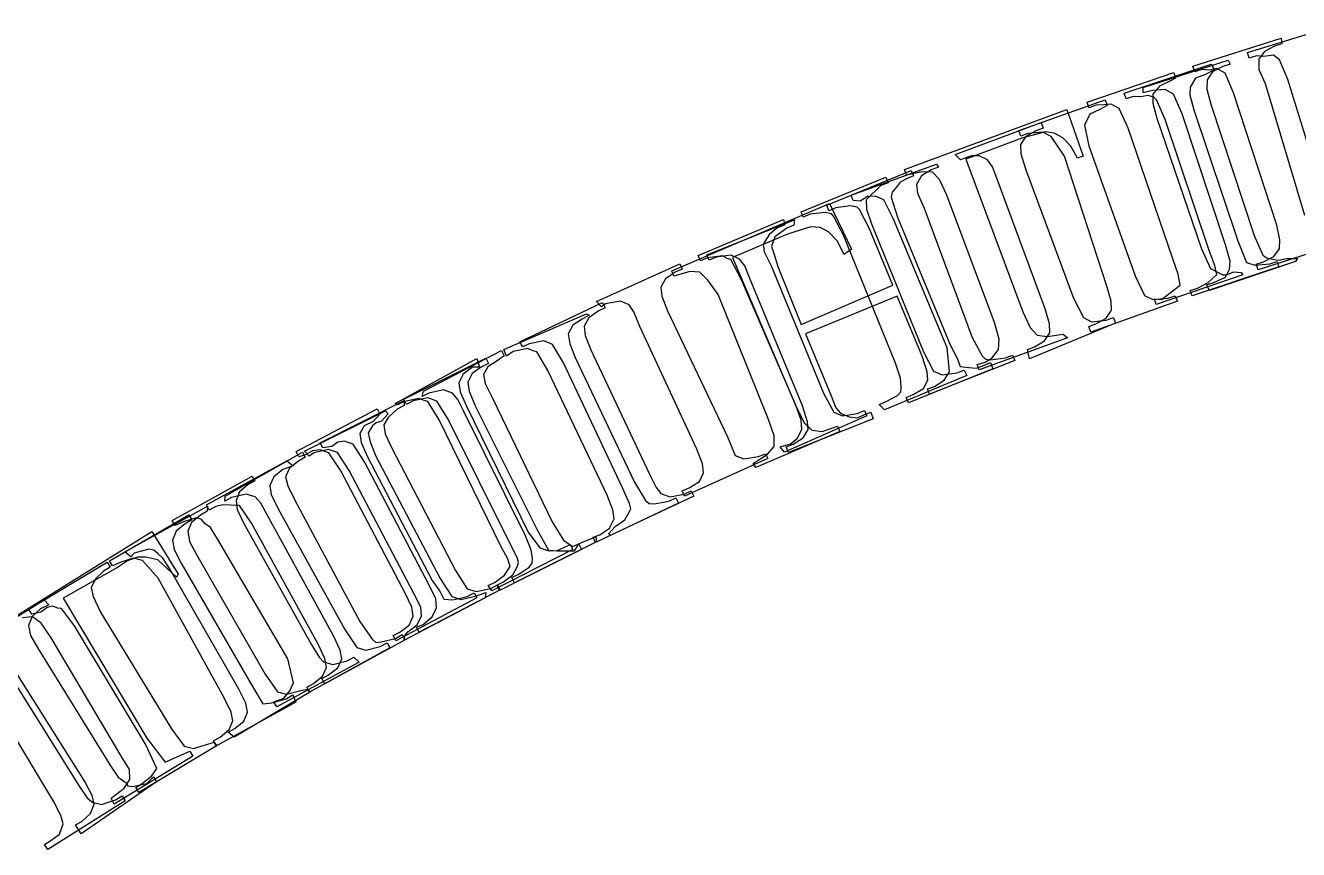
# Model space of a CAD drawing. Header units: millimetres. Extents: x -330 to 330, y -330 to 331.
# Drawn here: x -172 to -96.9, y 267.9 to 316.5 of the extents above; entities that cross this region are included whole.
import ezdxf

# ---------------------------------------------------------------- set-up
doc = ezdxf.new("R2010")
doc.units = ezdxf.units.MM
for name, color, linetype in [('Layer 1', 7, 'Continuous'), ('Layer 1 (2)', 7, 'Continuous'), ('Layer 1 (3)', 7, 'Continuous')]:
    doc.layers.add(name, color=color, linetype=linetype)

msp = doc.modelspace()

# ---------------------------------------------------------------- linework, layer by layer
at = {"layer": 'Layer 1'}
for p, q in [((-107.153, 312.474, -90), (-102.028, 314.188, -90)), ((-102.028, 314.188, -90), (-101.826, 313.862, -90)), ((-102.94825, 313.36975, -90), (-103.274, 312.837, -90)), ((-102.351, 313.586, -90), (-102.94825, 313.36975, -90)), ((-101.826, 313.862, -90), (-102.351, 313.586, -90)), ((-103.274, 312.837, -90), (-103.2785, 312.38025, -90)), ((-113.373, 310.266, -90), (-108.283, 312.083, -90)), ((-108.168, 311.759, -90), (-108.597, 311.52, -90)), ((-108.283, 312.083, -90), (-108.168, 311.759, -90)), ((-107.044, 312.147, -90), (-107.153, 312.474, -90)), ((-106.621, 312.289, -90), (-107.044, 312.147, -90)), ((-106.1885, 312.27025, -90), (-106.621, 312.289, -90)), ((-105.738, 312.349, -90), (-106.1885, 312.27025, -90)), ((-105.415625, 312.25025, -90), (-105.738, 312.349, -90)), ((-105.25, 312.09, -90), (-105.415625, 312.25025, -90)), ((-104.734, 310.929, -90), (-105.25, 312.09, -90)), ((-103.2785, 312.38025, -90), (-103.04, 311.496, -90)), ((-109.187375, 311.236375, -90), (-109.504, 310.586, -90)), ((-108.597, 311.52, -90), (-109.187375, 311.236375, -90)), ((-103.04, 311.496, -90), (-100.455, 303.768, -90)), ((-113.257, 309.942, -90), (-113.373, 310.266, -90)), ((-109.504, 310.586, -90), (-109.241, 309.371, -90)), ((-102.149, 303.202, -90), (-104.734, 310.929, -90)), ((-112.837, 310.092, -90), (-113.257, 309.942, -90)), ((-111.956, 310.169, -90), (-112.837, 310.092, -90)), ((-111.462, 309.921, -90), (-111.956, 310.169, -90)), ((-110.687, 308.77, -90), (-111.462, 309.921, -90)), ((-108.183, 301.096, -90), (-110.687, 308.77, -90)), ((-109.241, 309.371, -90), (-106.501, 301.697, -90)), ((-124.708, 305.862, -90), (-119.722, 307.921, -90)), ((-120.003, 307.433, -90), (-120.372375, 307.217875, -90)), ((-119.59, 307.603, -90), (-120.003, 307.433, -90)), ((-119.722, 307.921, -90), (-119.59, 307.603, -90)), ((-120.851625, 306.64375, -90), (-120.906, 306.341, -90)), ((-120.606, 306.912, -90), (-120.851625, 306.64375, -90)), ((-120.372375, 307.217875, -90), (-120.606, 306.912, -90)), ((-124.577, 305.544, -90), (-124.708, 305.862, -90)), ((-123.297, 305.832, -90), (-124.164, 305.715, -90)), ((-122.91325, 305.755625, -90), (-123.297, 305.832, -90)), ((-122.783, 305.611, -90), (-122.91325, 305.755625, -90)), ((-120.906, 306.341, -90), (-120.534, 305.161, -90)), ((-131.775, 302.944, -90), (-126.602, 305.007, -90)), ((-126.602, 305.007, -90), (-126.649, 304.689, -90)), ((-124.164, 305.715, -90), (-124.577, 305.544, -90)), ((-122.185, 304.479, -90), (-122.783, 305.611, -90)), ((-120.534, 305.161, -90), (-117.428, 297.638, -90)), ((-127.07, 304.515, -90), (-127.771, 303.994, -90)), ((-126.649, 304.689, -90), (-127.07, 304.515, -90)), ((-120.807, 301.143, -90), (-122.185, 304.479, -90)), ((-127.771, 303.994, -90), (-127.969, 303.424, -90)), ((-100.455, 303.768, -90), (-99.939, 302.495, -90)), ((-131.644, 302.626, -90), (-131.775, 302.944, -90)), ((-131.231, 302.796, -90), (-131.644, 302.626, -90)), ((-130.355, 302.917, -90), (-131.231, 302.796, -90)), ((-129.85, 302.692, -90), (-130.355, 302.917, -90)), ((-127.969, 303.424, -90), (-127.80075, 302.967625, -90)), ((-127.80075, 302.967625, -90), (-127.601, 302.242, -90)), ((-101.812, 302.30625, -90), (-102.149, 303.202, -90)), ((-129.542375, 302.287375, -90), (-129.85, 302.692, -90)), ((-129.252, 301.534, -90), (-129.542375, 302.287375, -90)), ((-127.601, 302.242, -90), (-126.224, 298.83, -90)), ((-98.027, 302.227, -90), (-103.152, 300.512, -90)), ((-101.694, 301.772, -90), (-101.812, 302.30625, -90)), ((-99.939, 302.495, -90), (-99.442, 302.323, -90)), ((-99.442, 302.323, -90), (-98.568, 302.408, -90)), ((-98.568, 302.408, -90), (-98.136, 302.553, -90)), ((-98.136, 302.553, -90), (-98.027, 302.227, -90)), ((-126.145, 294.038, -90), (-129.252, 301.534, -90)), ((-106.501, 301.697, -90), (-105.961, 300.546, -90)), ((-102.838, 300.98, -90), (-102.207875, 301.30175, -90)), ((-102.207875, 301.30175, -90), (-101.694, 301.772, -90)), ((-126.224, 298.83, -90), (-120.807, 301.143, -90)), ((-120.545, 300.507, -90), (-125.961, 298.271, -90)), ((-119.078, 296.956, -90), (-120.545, 300.507, -90)), ((-107.924, 300.205875, -90), (-108.183, 301.096, -90)), ((-105.961, 300.546, -90), (-105.459, 300.301, -90)), ((-104.587, 300.375, -90), (-104.158, 300.528, -90)), ((-104.158, 300.528, -90), (-104.004, 300.204, -90)), ((-103.261, 300.839, -90), (-102.838, 300.98, -90)), ((-103.152, 300.512, -90), (-103.261, 300.839, -90)), ((-104.004, 300.204, -90), (-109.131, 298.387, -90)), ((-107.911, 299.672, -90), (-107.924, 300.205875, -90)), ((-105.459, 300.301, -90), (-104.587, 300.375, -90)), ((-143.759, 297.364, -90), (-138.878, 299.452, -90)), ((-139.142, 299.148, -90), (-139.69575, 298.783625, -90)), ((-138.73, 299.372, -90), (-139.142, 299.148, -90)), ((-138.878, 299.452, -90), (-138.73, 299.372, -90)), ((-108.827, 298.861, -90), (-108.229875, 299.19525, -90)), ((-108.229875, 299.19525, -90), (-107.911, 299.672, -90)), ((-139.69575, 298.783625, -90), (-139.963, 298.282, -90)), ((-139.963, 298.282, -90), (-139.8625, 297.6795, -90)), ((-125.961, 298.271, -90), (-124.495, 294.72, -90)), ((-109.247, 298.711, -90), (-108.827, 298.861, -90)), ((-109.131, 298.387, -90), (-109.247, 298.711, -90)), ((-139.8625, 297.6795, -90), (-139.558, 296.888, -90)), ((-117.428, 297.638, -90), (-117.01125, 296.84125, -90)), ((-149.661, 294.426, -90), (-144.828, 296.843, -90)), ((-144.828, 296.843, -90), (-144.674, 296.535, -90)), ((-143.611, 296.96, -90), (-143.759, 297.364, -90)), ((-143.208, 297.244, -90), (-143.611, 296.96, -90)), ((-142.339, 297.41, -90), (-143.208, 297.244, -90)), ((-142.04425, 297.278, -90), (-142.339, 297.41, -90)), ((-141.823, 297.212, -90), (-142.04425, 297.278, -90)), ((-141.171, 296.122, -90), (-141.823, 297.212, -90)), ((-139.558, 296.888, -90), (-136.061, 289.529, -90)), ((-118.7785, 296.037625, -90), (-119.078, 296.956, -90)), ((-117.01125, 296.84125, -90), (-116.833, 296.343, -90)), ((-145.081, 296.331, -90), (-145.62725, 295.930625, -90)), ((-144.674, 296.535, -90), (-145.081, 296.331, -90)), ((-137.674, 288.762, -90), (-141.171, 296.122, -90)), ((-114.908, 296.211, -90), (-119.894, 294.204, -90)), ((-118.746, 295.543, -90), (-118.7785, 296.037625, -90)), ((-116.833, 296.343, -90), (-116.328, 296.291, -90)), ((-116.328, 296.291, -90), (-115.877125, 296.25575, -90)), ((-115.877125, 296.25575, -90), (-115.451, 296.411, -90)), ((-115.451, 296.411, -90), (-115.039, 296.581, -90)), ((-115.039, 296.581, -90), (-114.908, 296.211, -90)), ((-145.62725, 295.930625, -90), (-145.884, 295.42, -90)), ((-145.884, 295.42, -90), (-145.8135, 294.888375, -90)), ((-118.990125, 295.05275, -90), (-118.746, 295.543, -90)), ((-148.243, 294.5, -90), (-149.108, 294.317, -90)), ((-147.723, 294.313, -90), (-148.243, 294.5, -90)), ((-145.8135, 294.888375, -90), (-145.452, 294.035, -90)), ((-124.495, 294.72, -90), (-124.163375, 293.917625, -90)), ((-120.025, 294.522, -90), (-119.613, 294.693, -90)), ((-119.894, 294.204, -90), (-120.025, 294.522, -90)), ((-119.613, 294.693, -90), (-118.990125, 295.05275, -90)), ((-155.523, 291.36, -90), (-150.739, 293.74, -90)), ((-150.739, 293.74, -90), (-150.579, 293.569, -90)), ((-149.508, 294.118, -90), (-149.661, 294.426, -90)), ((-149.108, 294.317, -90), (-149.508, 294.118, -90)), ((-147.049, 293.236, -90), (-147.723, 294.313, -90)), ((-145.452, 294.035, -90), (-141.807, 286.747, -90)), ((-125.84375, 293.0935, -90), (-126.145, 294.038, -90)), ((-124.163375, 293.917625, -90), (-123.9, 293.596, -90)), ((-151.287609, 293.037078, -90), (-151.520375, 292.842625, -90)), ((-150.982, 293.121, -90), (-151.287609, 293.037078, -90)), ((-150.579, 293.569, -90), (-150.982, 293.121, -90)), ((-143.405, 285.924, -90), (-147.049, 293.236, -90)), ((-121.966, 293.256, -90), (-126.961, 291.286, -90)), ((-125.805, 292.629, -90), (-125.84375, 293.0935, -90)), ((-123.9, 293.596, -90), (-123.386, 293.376, -90)), ((-123.386, 293.376, -90), (-122.898125, 293.314875, -90)), ((-122.898125, 293.314875, -90), (-122.519, 293.493, -90)), ((-122.519, 293.493, -90), (-122.098, 293.667, -90)), ((-122.098, 293.667, -90), (-121.966, 293.256, -90)), ((-151.520375, 292.842625, -90), (-151.767, 292.43, -90)), ((-151.767, 292.43, -90), (-151.642625, 291.89975, -90)), ((-126.100375, 292.137, -90), (-125.805, 292.629, -90)), ((-154.107, 291.463, -90), (-154.968, 291.263, -90)), ((-153.583, 291.286, -90), (-154.107, 291.463, -90)), ((-151.642625, 291.89975, -90), (-151.306, 291.053, -90)), ((-127.093, 291.604, -90), (-126.68, 291.774, -90)), ((-126.961, 291.286, -90), (-127.093, 291.604, -90)), ((-126.68, 291.774, -90), (-126.100375, 292.137, -90)), ((-161.308, 288.184, -90), (-156.575, 290.793, -90)), ((-156.575, 290.793, -90), (-156.187, 290.492, -90)), ((-155.254, 291.055, -90), (-155.523, 291.36, -90)), ((-154.968, 291.263, -90), (-155.254, 291.055, -90)), ((-152.887, 290.223, -90), (-153.583, 291.286, -90)), ((-151.306, 291.053, -90), (-147.516, 283.84, -90)), ((-156.808, 290.272, -90), (-157.337625, 289.849625, -90)), ((-156.187, 290.492, -90), (-156.808, 290.272, -90)), ((-149.097, 283.009, -90), (-152.887, 290.223, -90)), ((-157.337625, 289.849625, -90), (-157.574, 289.329, -90)), ((-157.574, 289.329, -90), (-157.481875, 288.80125, -90)), ((-136.061, 289.529, -90), (-135.408, 288.438, -90)), ((-157.481875, 288.80125, -90), (-157.086, 287.963, -90)), ((-137.326875, 287.902, -90), (-137.674, 288.762, -90)), ((-134.024, 288.406, -90), (-133.612, 288.602, -90)), ((-133.612, 288.602, -90), (-133.464, 288.291, -90)), ((-161.142, 287.883, -90), (-161.308, 288.184, -90)), ((-160.751, 288.098, -90), (-161.142, 287.883, -90)), ((-160.34125, 288.185, -90), (-160.751, 288.098, -90)), ((-159.894, 288.176, -90), (-160.34125, 288.185, -90)), ((-159.367, 288.15, -90), (-159.894, 288.176, -90)), ((-158.65, 287.1, -90), (-159.367, 288.15, -90)), ((-157.086, 287.963, -90), (-153.152, 280.827, -90)), ((-133.464, 288.291, -90), (-138.345, 285.971, -90)), ((-137.261, 287.372, -90), (-137.326875, 287.902, -90)), ((-135.408, 288.438, -90), (-135.185375, 288.2795, -90)), ((-135.185375, 288.2795, -90), (-134.884, 288.244, -90)), ((-134.884, 288.244, -90), (-134.024, 288.406, -90)), ((-167.028, 284.894, -90), (-162.349, 287.597, -90)), ((-162.571, 287.071, -90), (-163.092125, 286.6385, -90)), ((-162.176, 287.299, -90), (-162.571, 287.071, -90)), ((-162.349, 287.597, -90), (-162.176, 287.299, -90)), ((-154.716, 279.965, -90), (-158.65, 287.1, -90)), ((-137.529625, 286.817875, -90), (-137.261, 287.372, -90)), ((-163.092125, 286.6385, -90), (-163.317, 286.113, -90)), ((-141.807, 286.747, -90), (-141.134, 285.519, -90)), ((-138.493, 286.282, -90), (-138.09, 286.419, -90)), ((-138.345, 285.971, -90), (-138.493, 286.282, -90)), ((-138.09, 286.419, -90), (-137.529625, 286.817875, -90)), ((-163.317, 286.113, -90), (-163.215125, 285.556125, -90)), ((-163.215125, 285.556125, -90), (-162.802, 284.757, -90)), ((-139.187, 285.561, -90), (-144.02, 283.144, -90)), ((-142.971875, 285.092125, -90), (-143.405, 285.924, -90)), ((-141.134, 285.519, -90), (-140.605, 285.486, -90)), ((-140.605, 285.486, -90), (-139.598, 285.477, -90)), ((-139.598, 285.477, -90), (-139.341, 285.869, -90)), ((-139.341, 285.869, -90), (-139.187, 285.561, -90)), ((-166.856, 284.596, -90), (-167.028, 284.894, -90)), ((-166.305, 284.819, -90), (-166.856, 284.596, -90)), ((-165.617, 285.054, -90), (-166.305, 284.819, -90)), ((-165.086, 284.898, -90), (-165.617, 285.054, -90)), ((-164.149, 283.863, -90), (-165.086, 284.898, -90)), ((-162.802, 284.757, -90), (-158.727, 277.701, -90)), ((-142.889047, 284.790141, -90), (-142.971875, 285.092125, -90)), ((-142.964, 284.567, -90), (-142.889047, 284.790141, -90)), ((-143.775, 283.652, -90), (-143.222875, 284.055125, -90)), ((-143.222875, 284.055125, -90), (-142.964, 284.567, -90)), ((-160.273, 276.808, -90), (-164.149, 283.863, -90)), ((-147.516, 283.84, -90), (-146.821, 282.776, -90)), ((-144.174, 283.452, -90), (-143.775, 283.652, -90)), ((-144.02, 283.144, -90), (-144.174, 283.452, -90)), ((-175.487, 279.742, -90), (-170.891, 282.585, -90)), ((-170.891, 282.585, -90), (-170.607, 282.292, -90)), ((-144.872, 282.707, -90), (-149.657, 280.194, -90)), ((-148.665375, 282.16375, -90), (-149.097, 283.009, -90)), ((-146.821, 282.776, -90), (-146.289, 282.604, -90)), ((-146.289, 282.604, -90), (-145.436, 282.8, -90)), ((-145.436, 282.8, -90), (-144.816, 283.012, -90)), ((-144.816, 283.012, -90), (-144.872, 282.707, -90)), ((-171.097, 282.052, -90), (-171.588, 281.6045, -90)), ((-170.607, 282.292, -90), (-171.097, 282.052, -90)), ((-148.629, 281.638, -90), (-148.665375, 282.16375, -90)), ((-171.588, 281.6045, -90), (-171.815, 281.073, -90)), ((-171.815, 281.073, -90), (-171.696375, 280.486125, -90)), ((-149.421, 280.706, -90), (-148.87725, 281.120625, -90)), ((-148.87725, 281.120625, -90), (-148.629, 281.638, -90)), ((-171.696375, 280.486125, -90), (-171.259, 279.732, -90)), ((-153.152, 280.827, -90), (-152.436, 279.777, -90)), ((-149.657, 280.194, -90), (-149.581, 280.498, -90)), ((-149.581, 280.498, -90), (-149.421, 280.706, -90)), ((-171.259, 279.732, -90), (-166.973, 272.802, -90)), ((-150.486, 279.747, -90), (-155.219, 277.138, -90)), ((-154.318375, 279.127125, -90), (-154.716, 279.965, -90)), ((-152.436, 279.777, -90), (-151.9, 279.616, -90)), ((-151.9, 279.616, -90), (-151.051, 279.829, -90)), ((-151.051, 279.829, -90), (-150.652, 280.049, -90)), ((-150.652, 280.049, -90), (-150.486, 279.747, -90)), ((-154.22, 278.602, -90), (-154.318375, 279.127125, -90)), ((-168.492, 271.862, -90), (-172.778, 278.667, -90)), ((-154.994, 277.655, -90), (-154.4585, 278.0805, -90)), ((-154.4585, 278.0805, -90), (-154.22, 278.602, -90)), ((-158.727, 277.701, -90), (-157.989, 276.452, -90)), ((-155.385, 277.44, -90), (-154.994, 277.655, -90)), ((-155.219, 277.138, -90), (-155.385, 277.44, -90)), ((-156.039, 276.542, -90), (-160.719, 273.972, -90)), ((-159.8585, 275.950875, -90), (-160.273, 276.808, -90)), ((-157.989, 276.452, -90), (-157.451, 276.515, -90)), ((-157.451, 276.515, -90), (-156.606, 276.745, -90)), ((-156.606, 276.745, -90), (-156.212, 276.973, -90)), ((-156.212, 276.973, -90), (-156.039, 276.542, -90)), ((-159.75, 275.456, -90), (-159.8585, 275.950875, -90)), ((-159.97775, 274.9295, -90), (-159.75, 275.456, -90)), ((-160.891, 274.27, -90), (-160.504, 274.493, -90)), ((-160.719, 273.972, -90), (-160.891, 274.27, -90)), ((-160.504, 274.493, -90), (-159.97775, 274.9295, -90)), ((-166.973, 272.802, -90), (-166.5095, 272.12, -90)), ((-166.5095, 272.12, -90), (-166.046, 271.789, -90)), ((-164.825, 271.753, -90), (-164.438, 272.15, -90)), ((-164.438, 272.15, -90), (-164.257, 271.857, -90)), ((-164.257, 271.857, -90), (-168.71, 268.779, -90)), ((-168.053375, 271.046, -90), (-168.492, 271.862, -90)), ((-166.046, 271.789, -90), (-165.949, 271.61225, -90)), ((-165.949, 271.61225, -90), (-165.663, 271.581, -90)), ((-165.663, 271.581, -90), (-164.825, 271.753, -90)), ((-168.14075, 269.98925, -90), (-167.929, 270.527, -90)), ((-167.929, 270.527, -90), (-168.053375, 271.046, -90)), ((-168.654, 269.507, -90), (-168.14075, 269.98925, -90)), ((-169.034, 269.307, -90), (-168.654, 269.507, -90)), ((-168.71, 268.779, -90), (-169.034, 269.307, -90))]:
    msp.add_line(p, q, dxfattribs=at)
at = {"layer": 'Layer 1 (2)'}
for p, q in [((-103.101, 314.072), (-97.892, 315.719)), ((-97.892, 315.719), (-97.849, 315.392)), ((-98.88375, 314.940875), (-99.216, 314.475)), ((-98.283, 315.253), (-98.88375, 314.940875)), ((-97.849, 315.392), (-98.283, 315.253)), ((-102.996, 313.744), (-103.101, 314.072)), ((-99.216, 314.475), (-99.20675, 313.86625)), ((-109.35, 311.945), (-104.237, 313.696)), ((-104.125, 313.37), (-104.39, 313.222)), ((-104.237, 313.696), (-104.125, 313.37)), ((-102.571, 313.88), (-102.996, 313.744)), ((-102.137375, 313.843375), (-102.571, 313.88)), ((-101.688, 313.929), (-102.137375, 313.843375)), ((-101.202, 313.664), (-101.688, 313.929)), ((-100.702, 312.496), (-101.202, 313.664)), ((-99.20675, 313.86625), (-98.836, 313.04)), ((-105.064375, 312.898), (-105.474, 312.427)), ((-104.39, 313.222), (-105.064375, 312.898)), ((-98.149, 304.683), (-100.702, 312.496)), ((-98.836, 313.04), (-96.517, 305.28)), ((-109.238, 311.619), (-109.35, 311.945)), ((-108.816, 311.764), (-109.238, 311.619)), ((-108.3525, 311.78725), (-108.816, 311.764)), ((-107.934, 311.83), (-108.3525, 311.78725)), ((-107.444, 311.575), (-107.934, 311.83)), ((-105.474, 312.427), (-105.474625, 311.890375)), ((-105.474625, 311.890375), (-105.23, 310.996)), ((-120.13, 307.971), (-110.55, 311.513)), ((-110.55, 311.513), (-109.574, 308.767)), ((-106.919, 310.417), (-107.444, 311.575)), ((-105.23, 310.996), (-102.59, 303.287)), ((-104.279, 302.708), (-106.919, 310.417)), ((-113.197, 309.826), (-116.509, 308.59)), ((-111.801, 310.194), (-113.197, 309.826)), ((-111.2855, 310.127125), (-111.801, 310.194)), ((-110.773, 309.848), (-111.2855, 310.127125)), ((-110.302625, 309.3535), (-110.773, 309.848)), ((-109.914, 308.64), (-110.302625, 309.3535)), ((-109.574, 308.767), (-109.914, 308.64)), ((-116.509, 308.59), (-113.14, 299.571)), ((-126.225, 305.483), (-121.216, 307.512)), ((-121.216, 307.512), (-121.087, 307.193)), ((-120.01, 307.649), (-120.13, 307.971)), ((-119.071, 307.84125), (-120.01, 307.649)), ((-118.477, 307.825), (-119.071, 307.84125)), ((-118.050875, 307.38325), (-118.477, 307.825)), ((-117.618, 306.457), (-118.050875, 307.38325)), ((-121.509, 307.022), (-122.381, 306.177)), ((-121.087, 307.193), (-121.509, 307.022)), ((-122.381, 306.177), (-122.35275, 305.641625)), ((-114.813, 298.946), (-117.618, 306.457)), ((-132.288, 302.895), (-127.25, 305.025)), ((-127.25, 305.025), (-127.186, 304.709)), ((-126.096, 305.163), (-126.225, 305.483)), ((-125.682, 305.331), (-126.096, 305.163)), ((-124.805, 305.446), (-125.682, 305.331)), ((-124.43525, 305.36575), (-124.805, 305.446)), ((-124.301, 305.218), (-124.43525, 305.36575)), ((-123.714, 304.091), (-124.301, 305.218)), ((-122.35275, 305.641625), (-122.059, 304.762)), ((-127.605, 304.529), (-128.08825, 304.149875)), ((-127.186, 304.709), (-127.605, 304.529)), ((-122.059, 304.762), (-118.998, 297.21)), ((-97.98, 303.83025), (-98.149, 304.683)), ((-128.08825, 304.149875), (-128.459, 303.572)), ((-128.459, 303.572), (-128.403375, 303.12025)), ((-120.653, 296.54), (-123.714, 304.091)), ((-94.109, 303.707), (-99.256, 302.059)), ((-97.994, 303.303), (-97.98, 303.83025)), ((-132.153, 302.579), (-132.288, 302.895)), ((-131.742, 302.755), (-132.153, 302.579)), ((-130.868, 302.887), (-131.742, 302.755)), ((-130.575375, 302.733125), (-130.868, 302.887)), ((-130.36, 302.67), (-130.575375, 302.733125)), ((-128.403375, 303.12025), (-127.975, 302.259)), ((-102.59, 303.287), (-102.066, 302.129)), ((-98.935, 302.523), (-98.328, 302.83725)), ((-98.328, 302.83725), (-97.994, 303.303)), ((-138.302, 300.185), (-133.379, 302.414)), ((-133.238, 302.101), (-133.653, 301.913)), ((-133.379, 302.414), (-133.238, 302.101)), ((-129.75, 301.5), (-130.36, 302.67)), ((-127.975, 302.259), (-124.897, 294.77)), ((-103.9715, 301.797625), (-104.279, 302.708)), ((-102.066, 302.129), (-101.567, 301.878)), ((-99.361, 302.387), (-98.935, 302.523)), ((-99.256, 302.059), (-99.361, 302.387)), ((-134.214, 301.533375), (-134.49, 301.033)), ((-133.653, 301.913), (-134.214, 301.533375)), ((-126.538, 294.066), (-129.75, 301.5)), ((-100.151, 301.763), (-105.264, 300.012)), ((-103.853, 301.143), (-103.9715, 301.797625)), ((-101.567, 301.878), (-101.343125, 301.751438)), ((-101.343125, 301.751438), (-101.123, 301.764)), ((-101.123, 301.764), (-100.694, 301.941)), ((-100.694, 301.941), (-100.262, 301.905)), ((-100.262, 301.905), (-100.151, 301.763)), ((-134.49, 301.033), (-134.439625, 300.499375)), ((-134.439625, 300.499375), (-134.111, 299.632)), ((-104.953, 300.299), (-103.853, 301.143)), ((-138.008, 299.871), (-138.302, 300.185)), ((-137.754, 300.055), (-138.008, 299.871)), ((-136.882, 300.205), (-137.754, 300.055)), ((-136.37, 299.998), (-136.882, 300.205)), ((-136.093375, 299.585375), (-136.37, 299.998)), ((-105.264, 300.012), (-105.375, 300.337)), ((-105.375, 300.337), (-104.953, 300.299)), ((-135.738, 298.719), (-136.093375, 299.585375)), ((-134.111, 299.632), (-130.573, 292.21)), ((-113.14, 299.571), (-112.7085, 298.644625)), ((-132.376, 291.473), (-135.738, 298.719)), ((-114.532625, 297.96325), (-114.813, 298.946)), ((-112.7085, 298.644625), (-112.286, 298.202)), ((-111.697, 298.128625), (-110.766, 298.251)), ((-110.766, 298.251), (-110.51, 298.05)), ((-110.51, 298.05), (-115.717, 296.156)), ((-114.565, 297.351), (-114.532625, 297.96325)), ((-112.286, 298.202), (-111.697, 298.128625)), ((-150.183, 294.179), (-145.354, 296.819)), ((-145.354, 296.819), (-145.199, 296.312)), ((-118.998, 297.21), (-118.411, 296.083)), ((-115.351234, 296.608922), (-114.976875, 296.838375)), ((-114.976875, 296.838375), (-114.565, 297.351)), ((-145.607, 296.307), (-146.15225, 295.905625)), ((-145.199, 296.312), (-145.607, 296.307)), ((-120.357375, 295.66075), (-120.653, 296.54)), ((-118.411, 296.083), (-117.899, 295.86)), ((-117.899, 295.86), (-117.03, 295.97)), ((-117.03, 295.97), (-116.608, 296.142)), ((-116.608, 296.142), (-116.452, 295.823)), ((-115.838, 296.478), (-115.351234, 296.608922)), ((-115.717, 296.156), (-115.838, 296.478)), ((-146.15225, 295.905625), (-146.408, 295.394)), ((-146.408, 295.394), (-146.336, 294.862875)), ((-116.452, 295.823), (-121.294, 293.793)), ((-120.322, 295.128), (-120.357375, 295.66075)), ((-148.765, 294.471), (-149.63, 294.286)), ((-148.4685, 294.340125), (-148.765, 294.471)), ((-146.336, 294.862875), (-145.973, 294.01)), ((-124.897, 294.77), (-124.287, 293.655)), ((-121.203, 294.28), (-120.540125, 294.638375)), ((-120.540125, 294.638375), (-120.345328, 294.866828)), ((-120.345328, 294.866828), (-120.322, 295.128)), ((-156.018, 291.328), (-151.238, 293.85)), ((-151.238, 293.85), (-151.078, 293.546)), ((-150.029, 294.086), (-150.183, 294.179)), ((-149.63, 294.286), (-150.029, 294.086)), ((-148.244, 294.285), (-148.4685, 294.340125)), ((-147.569, 293.209), (-148.244, 294.285)), ((-145.973, 294.01), (-142.316, 286.588)), ((-126.224625, 293.19375), (-126.538, 294.066)), ((-122.905, 293.57), (-122.485, 293.75)), ((-122.485, 293.75), (-122.35, 293.433)), ((-121.617, 294.112), (-121.203, 294.28)), ((-121.294, 293.793), (-121.617, 294.112)), ((-151.481, 293.102), (-152.007125, 292.843125)), ((-151.078, 293.546), (-151.481, 293.102)), ((-143.912, 285.715), (-147.569, 293.209)), ((-122.35, 293.433), (-127.202, 291.303)), ((-126.179, 292.662), (-126.224625, 293.19375)), ((-124.287, 293.655), (-123.77, 293.441)), ((-123.77, 293.441), (-122.905, 293.57)), ((-152.007125, 292.843125), (-152.264, 292.405)), ((-152.264, 292.405), (-152.181375, 291.87525)), ((-130.573, 292.21), (-130.117, 291.107)), ((-126.441625, 292.128375), (-126.179, 292.662)), ((-152.181375, 291.87525), (-151.801, 291.029)), ((-132.045125, 290.606875), (-132.376, 291.473)), ((-127.452, 291.619), (-126.837, 291.795)), ((-127.202, 291.303), (-127.452, 291.619)), ((-126.837, 291.795), (-126.441625, 292.128375)), ((-155.858, 291.024), (-156.018, 291.328)), ((-155.463, 291.144), (-155.858, 291.024)), ((-155.050125, 291.375625), (-155.463, 291.144)), ((-154.602, 291.434), (-155.050125, 291.375625)), ((-154.078, 291.259), (-154.602, 291.434)), ((-153.381, 290.196), (-154.078, 291.259)), ((-151.801, 291.029), (-147.999, 283.723)), ((-128.176, 290.924), (-133.099, 288.695)), ((-130.117, 291.107), (-129.596, 290.904)), ((-129.596, 290.904), (-128.733, 291.05)), ((-128.733, 291.05), (-128.318, 291.2)), ((-128.318, 291.2), (-128.176, 290.924)), ((-149.578, 282.989), (-153.381, 290.196)), ((-132.21975, 289.574875), (-131.988, 290.076)), ((-131.988, 290.076), (-132.045125, 290.606875)), ((-163.329, 287.274), (-158.615, 289.89)), ((-158.844, 289.393), (-159.363875, 288.96775)), ((-158.446, 289.616), (-158.844, 289.393)), ((-158.615, 289.89), (-158.446, 289.616)), ((-132.834, 289.193), (-132.21975, 289.574875)), ((-159.363875, 288.96775), (-159.55, 288.445)), ((-133.241, 289.009), (-132.834, 289.193)), ((-133.099, 288.695), (-133.241, 289.009)), ((-159.55, 288.445), (-159.500375, 287.918)), ((-159.500375, 287.918), (-159.105, 287.082)), ((-163.161, 286.974), (-163.329, 287.274)), ((-162.659, 287.192), (-163.161, 286.974)), ((-161.915, 287.416), (-162.659, 287.192)), ((-161.6165, 287.350125), (-161.915, 287.416)), ((-161.387, 287.075), (-161.6165, 287.350125)), ((-161.074125, 286.858625), (-161.387, 287.075)), ((-159.105, 287.082), (-155.121, 279.974)), ((-173.219, 281.201), (-164.529, 286.615)), ((-164.529, 286.615), (-162.978, 284.107)), ((-160.63, 286.154), (-161.074125, 286.858625)), ((-142.316, 286.588), (-141.64, 285.652)), ((-156.508, 279.101), (-160.63, 286.154)), ((-139.693, 285.548), (-144.474, 283.122)), ((-143.53625, 285.0485), (-143.912, 285.715)), ((-141.64, 285.652), (-141.111, 285.47)), ((-141.111, 285.47), (-140.611, 285.505375)), ((-140.611, 285.505375), (-140.255, 285.651)), ((-140.255, 285.651), (-139.847, 285.855)), ((-139.847, 285.855), (-139.693, 285.548)), ((-165.974, 284.89225), (-166.551, 284.498)), ((-165.379, 285.111), (-165.974, 284.89225)), ((-164.87725, 285.104), (-165.379, 285.111)), ((-164.173, 284.956), (-164.87725, 285.104)), ((-163.08, 283.921), (-164.173, 284.956)), ((-143.39, 284.547), (-143.53625, 285.0485)), ((-166.551, 284.498), (-169.767, 282.686)), ((-162.978, 284.107), (-163.08, 283.921)), ((-144.278, 283.63), (-143.71625, 284.0345)), ((-143.71625, 284.0345), (-143.39, 284.547)), ((-147.999, 283.723), (-147.531875, 283.103875)), ((-144.677, 283.43), (-144.278, 283.63)), ((-144.474, 283.122), (-144.677, 283.43)), ((-169.767, 282.686), (-164.832, 274.42)), ((-145.353, 282.695), (-150.133, 280.173)), ((-149.1955, 282.1445), (-149.578, 282.989)), ((-147.531875, 283.103875), (-147.301, 282.622)), ((-147.301, 282.622), (-146.769, 282.589)), ((-146.769, 282.589), (-145.916, 282.786)), ((-145.916, 282.786), (-145.513, 282.999)), ((-145.513, 282.999), (-145.353, 282.695)), ((-149.107, 281.618), (-149.1955, 282.1445)), ((-171.566, 281.58), (-172.16075, 281.528125)), ((-171.067875, 281.216625), (-171.566, 281.58)), ((-170.476, 280.344), (-171.067875, 281.216625)), ((-149.898, 280.686), (-149.35475, 281.100625)), ((-149.35475, 281.100625), (-149.107, 281.618)), ((-166.366, 273.412), (-170.476, 280.344)), ((-150.293, 280.477), (-149.898, 280.686)), ((-150.133, 280.173), (-150.293, 280.477)), ((-155.121, 279.974), (-154.659625, 279.20675)), ((-152.293, 278.914), (-157.162, 276.271)), ((-156.173, 277.688), (-156.508, 279.101)), ((-154.659625, 279.20675), (-154.397, 278.93)), ((-154.397, 278.93), (-153.861, 278.772)), ((-153.861, 278.772), (-153.013, 278.991)), ((-153.013, 278.991), (-152.616, 279.214)), ((-152.616, 279.214), (-152.293, 278.914)), ((-156.74, 276.79), (-156.383, 277.212375)), ((-156.383, 277.212375), (-156.173, 277.688)), ((-157.33, 276.572), (-156.74, 276.79)), ((-157.162, 276.271), (-157.33, 276.572)), ((-164.832, 274.42), (-163.746, 273.015)), ((-163.746, 273.015), (-162.281, 273.668)), ((-162.281, 273.668), (-162.105, 273.372)), ((-162.105, 273.372), (-166.753, 270.533)), ((-165.850375, 272.57675), (-166.366, 273.412)), ((-166.16275, 271.481125), (-165.835, 271.98)), ((-165.835, 271.98), (-165.850375, 272.57675)), ((-166.93, 270.893), (-166.16275, 271.481125)), ((-166.753, 270.533), (-166.93, 270.893))]:
    msp.add_line(p, q, dxfattribs=at)
at = {"layer": 'Layer 1 (3)'}
for p, q in [((-99.887, 314.877, -140), (-94.723, 316.471, -140)), ((-99.786, 314.548, -140), (-99.887, 314.877, -140)), ((-106.036, 312.817, -140), (-101.019, 314.417, -140)), ((-101.344, 314.045, -140), (-101.941875, 313.726875, -140)), ((-100.911, 314.188, -140), (-101.344, 314.045, -140)), ((-101.019, 314.417, -140), (-100.911, 314.188, -140)), ((-99.359, 314.679, -140), (-99.786, 314.548, -140)), ((-98.908875, 314.645, -140), (-99.359, 314.679, -140)), ((-98.347, 314.719, -140), (-98.908875, 314.645, -140)), ((-97.993, 314.449, -140), (-98.347, 314.719, -140)), ((-97.504, 313.276, -140), (-97.993, 314.449, -140)), ((-102.269, 313.258, -140), (-102.275625, 312.721875, -140)), ((-101.941875, 313.726875, -140), (-102.269, 313.258, -140)), ((-95.101, 305.49, -140), (-97.504, 313.276, -140)), ((-106.042, 312.49, -140), (-106.036, 312.817, -140)), ((-105.478, 312.63, -140), (-106.042, 312.49, -140)), ((-104.735, 312.687, -140), (-105.478, 312.63, -140)), ((-104.248, 312.427, -140), (-104.735, 312.687, -140)), ((-102.275625, 312.721875, -140), (-102.04, 311.825, -140)), ((-103.735, 311.264, -140), (-104.248, 312.427, -140)), ((-102.04, 311.825, -140), (-99.48, 304.089, -140)), ((-101.175, 303.529, -140), (-103.735, 311.264, -140)), ((-117.129, 308.863, -140), (-112.062, 310.743, -140)), ((-112.369, 310.262, -140), (-112.9555, 309.923, -140)), ((-111.942, 310.42, -140), (-112.369, 310.262, -140)), ((-112.062, 310.743, -140), (-111.942, 310.42, -140)), ((-112.9555, 309.923, -140), (-113.266, 309.443, -140)), ((-116.825, 308.541, -140), (-117.129, 308.863, -140)), ((-116.160875, 308.7865, -140), (-116.59, 308.62, -140)), ((-115.71, 308.785, -140), (-116.160875, 308.7865, -140)), ((-115.214, 308.542, -140), (-115.71, 308.785, -140)), ((-113.266, 309.443, -140), (-113.2535, 308.906875, -140)), ((-113.2535, 308.906875, -140), (-112.986, 308.019, -140)), ((-123.268, 306.458, -140), (-118.24, 308.281, -140)), ((-118.114, 308.118, -140), (-118.538, 307.951, -140)), ((-118.24, 308.281, -140), (-118.114, 308.118, -140)), ((-116.59, 308.62, -140), (-116.825, 308.541, -140)), ((-114.926125, 308.133125, -140), (-115.214, 308.542, -140)), ((-114.66, 307.398, -140), (-114.926125, 308.133125, -140)), ((-112.986, 308.019, -140), (-110.152, 300.38, -140)), ((-119.117125, 307.5975, -140), (-119.418, 307.091, -140)), ((-118.538, 307.951, -140), (-119.117125, 307.5975, -140)), ((-111.826, 299.758, -140), (-114.66, 307.398, -140)), ((-119.418, 307.091, -140), (-119.358, 306.575875, -140)), ((-119.358, 306.575875, -140), (-118.95, 305.697, -140)), ((-133.858, 301.999, -140), (-124.548, 305.966, -140)), ((-124.548, 305.966, -140), (-123.244, 303.272, -140)), ((-123.142, 306.137, -140), (-123.268, 306.458, -140)), ((-122.727, 306.098, -140), (-123.142, 306.137, -140)), ((-122.299625, 306.38375, -140), (-122.727, 306.098, -140)), ((-121.849, 306.407, -140), (-122.299625, 306.38375, -140)), ((-121.347, 306.175, -140), (-121.849, 306.407, -140)), ((-120.771, 305.042, -140), (-121.347, 306.175, -140)), ((-117.603, 297.461, -140), (-120.771, 305.042, -140)), ((-118.95, 305.697, -140), (-116.123, 298.063, -140)), ((-125.638, 304.597, -140), (-127.016, 304.166, -140)), ((-125.090625, 304.553625, -140), (-125.638, 304.597, -140)), ((-124.595, 304.298, -140), (-125.090625, 304.553625, -140)), ((-124.103, 303.7715, -140), (-124.595, 304.298, -140)), ((-127.016, 304.166, -140), (-130.268, 302.781, -140)), ((-123.683, 302.963, -140), (-124.103, 303.7715, -140)), ((-100.89475, 302.560875, -140), (-101.175, 303.529, -140)), ((-99.48, 304.089, -140), (-98.968, 302.927, -140)), ((-130.268, 302.781, -140), (-126.494, 293.924, -140)), ((-123.244, 303.272, -140), (-123.683, 302.963, -140)), ((-98.968, 302.927, -140), (-98.741875, 302.766625, -140)), ((-98.741875, 302.766625, -140), (-98.302, 302.67, -140)), ((-133.723, 301.683, -140), (-133.858, 301.999, -140)), ((-97.057, 302.54, -140), (-102.125, 300.842, -140)), ((-101.1885, 301.629375, -140), (-100.937, 302.099, -140)), ((-100.937, 302.099, -140), (-100.89475, 302.560875, -140)), ((-98.302, 302.67, -140), (-98.0065, 302.616, -140)), ((-98.0065, 302.616, -140), (-97.597, 302.724, -140)), ((-97.597, 302.724, -140), (-96.929, 302.714, -140)), ((-96.929, 302.714, -140), (-97.057, 302.54, -140)), ((-132.796125, 301.9565, -140), (-133.723, 301.683, -140)), ((-132.2, 301.927, -140), (-132.796125, 301.9565, -140)), ((-131.734375, 301.44275, -140), (-132.2, 301.927, -140)), ((-131.118, 300.6, -140), (-131.734375, 301.44275, -140)), ((-102.295, 301.169, -140), (-101.872, 301.309, -140)), ((-101.872, 301.309, -140), (-101.1885, 301.629375, -140)), ((-128.137, 293.224, -140), (-131.118, 300.6, -140)), ((-102.125, 300.842, -140), (-102.295, 301.169, -140)), ((-142.822, 297.816, -140), (-137.933, 300.12, -140)), ((-137.787, 299.809, -140), (-138.199, 299.615, -140)), ((-137.933, 300.12, -140), (-137.787, 299.809, -140)), ((-111.55675, 298.871, -140), (-111.826, 299.758, -140)), ((-110.152, 300.38, -140), (-109.565, 299.235, -140)), ((-138.75375, 299.2275, -140), (-139.022, 298.723, -140)), ((-138.199, 299.615, -140), (-138.75375, 299.2275, -140)), ((-109.565, 299.235, -140), (-109.093, 298.996, -140)), ((-109.093, 298.996, -140), (-108.222, 299.081, -140)), ((-108.222, 299.081, -140), (-107.795, 299.24, -140)), ((-107.795, 299.24, -140), (-107.675, 298.917, -140)), ((-139.022, 298.723, -140), (-138.964125, 298.18975, -140)), ((-107.675, 298.917, -140), (-112.742, 296.809, -140)), ((-111.850625, 297.85725, -140), (-111.538, 298.338, -140)), ((-111.538, 298.338, -140), (-111.55675, 298.871, -140)), ((-142.649, 297.505, -140), (-142.822, 297.816, -140)), ((-142.271, 297.696, -140), (-142.649, 297.505, -140)), ((-141.402, 297.858, -140), (-142.271, 297.696, -140)), ((-140.886, 297.659, -140), (-141.402, 297.858, -140)), ((-140.238, 296.567, -140), (-140.886, 297.659, -140)), ((-138.964125, 298.18975, -140), (-138.622, 297.328, -140)), ((-116.123, 298.063, -140), (-115.546, 296.983, -140)), ((-112.862, 297.36, -140), (-112.443, 297.516, -140)), ((-112.443, 297.516, -140), (-111.850625, 297.85725, -140)), ((-148.501, 294.897, -140), (-143.893, 297.298, -140)), ((-143.74, 296.99, -140), (-144.149, 296.69, -140)), ((-143.893, 297.298, -140), (-143.74, 296.99, -140)), ((-138.622, 297.328, -140), (-135.148, 289.957, -140)), ((-117.467, 296.046, -140), (-117.603, 297.461, -140)), ((-115.546, 296.983, -140), (-115.333, 296.788625, -140)), ((-115.333, 296.788625, -140), (-115.036, 296.754, -140)), ((-115.036, 296.754, -140), (-114.167, 296.856, -140)), ((-114.167, 296.856, -140), (-113.743, 297.024, -140)), ((-113.743, 297.024, -140), (-113.617, 296.703, -140)), ((-112.742, 296.809, -140), (-112.862, 297.36, -140)), ((-144.695875, 296.331, -140), (-144.954, 295.879, -140)), ((-144.149, 296.69, -140), (-144.695875, 296.331, -140)), ((-136.764, 289.196, -140), (-140.238, 296.567, -140)), ((-113.617, 296.703, -140), (-118.645, 294.722, -140)), ((-117.770125, 295.553875, -140), (-117.467, 296.046, -140)), ((-144.954, 295.879, -140), (-144.872, 295.347125, -140)), ((-144.872, 295.347125, -140), (-144.421, 294.492, -140)), ((-118.356, 295.163, -140), (-117.770125, 295.553875, -140)), ((-148.582, 294.588, -140), (-148.501, 294.897, -140)), ((-148.182, 294.787, -140), (-148.582, 294.588, -140)), ((-147.316, 294.967, -140), (-148.182, 294.787, -140)), ((-146.797, 294.778, -140), (-147.316, 294.967, -140)), ((-146.470875, 294.397875, -140), (-146.797, 294.778, -140)), ((-144.421, 294.492, -140), (-140.905, 287.193, -140)), ((-118.771, 295.042, -140), (-118.356, 295.163, -140)), ((-118.645, 294.722, -140), (-118.771, 295.042, -140)), ((-154.594, 291.856, -140), (-149.642, 294.354, -140)), ((-150.047, 293.838, -140), (-150.585625, 293.350875, -140)), ((-149.642, 294.049, -140), (-150.047, 293.838, -140)), ((-149.642, 294.354, -140), (-149.642, 294.049, -140)), ((-146.126, 293.699, -140), (-146.470875, 294.397875, -140)), ((-126.494, 293.924, -140), (-126.02075, 293.01875, -140)), ((-150.585625, 293.350875, -140), (-150.834, 292.914, -140)), ((-142.505, 286.399, -140), (-146.126, 293.699, -140)), ((-127.812375, 292.254875, -140), (-128.137, 293.224, -140)), ((-126.02075, 293.01875, -140), (-125.579, 292.595, -140)), ((-150.834, 292.914, -140), (-150.754125, 292.383625, -140)), ((-150.754125, 292.383625, -140), (-150.378, 291.536, -140)), ((-123.933, 292.518, -140), (-128.883, 290.396, -140)), ((-127.817, 291.642, -140), (-127.812375, 292.254875, -140)), ((-125.579, 292.595, -140), (-124.988125, 292.52475, -140)), ((-124.988125, 292.52475, -140), (-124.068, 292.834, -140)), ((-124.068, 292.834, -140), (-123.933, 292.518, -140)), ((-154.434, 291.551, -140), (-154.594, 291.856, -140)), ((-153.915, 291.628, -140), (-154.434, 291.551, -140)), ((-153.56475, 291.8935, -140), (-153.915, 291.628, -140)), ((-153.177, 291.955, -140), (-153.56475, 291.8935, -140)), ((-152.653, 291.776, -140), (-153.177, 291.955, -140)), ((-151.961, 290.687, -140), (-152.653, 291.776, -140)), ((-150.378, 291.536, -140), (-146.611, 284.311, -140)), ((-128.208625, 291.1815, -140), (-127.817, 291.642, -140)), ((-160.209, 288.702, -140), (-155.642, 291.296, -140)), ((-155.876, 290.775, -140), (-156.407125, 290.354875, -140)), ((-155.477, 290.994, -140), (-155.876, 290.775, -140)), ((-155.642, 291.296, -140), (-155.477, 290.994, -140)), ((-129.048, 290.634, -140), (-128.208625, 291.1815, -140)), ((-156.407125, 290.354875, -140), (-156.645, 289.835, -140)), ((-148.194, 283.485, -140), (-151.961, 290.687, -140)), ((-135.148, 289.957, -140), (-134.781875, 289.214875, -140)), ((-128.883, 290.396, -140), (-129.048, 290.634, -140)), ((-156.645, 289.835, -140), (-156.504625, 289.307, -140)), ((-156.504625, 289.307, -140), (-156.095, 288.467, -140)), ((-134.781875, 289.214875, -140), (-134.499, 288.865, -140)), ((-160.218, 288.4, -140), (-160.209, 288.702, -140)), ((-159.826, 288.615, -140), (-160.218, 288.4, -140)), ((-158.968, 288.829, -140), (-159.826, 288.615, -140)), ((-158.441, 288.662, -140), (-158.968, 288.829, -140)), ((-158.09275, 288.293125, -140), (-158.441, 288.662, -140)), ((-156.095, 288.467, -140), (-152.251, 281.318, -140)), ((-132.556, 288.711, -140), (-137.444, 286.407, -140)), ((-136.351, 288.2695, -140), (-136.764, 289.196, -140)), ((-134.499, 288.865, -140), (-133.975, 288.669, -140)), ((-133.975, 288.669, -140), (-133.115, 288.828, -140)), ((-133.115, 288.828, -140), (-132.702, 289.023, -140)), ((-132.702, 289.023, -140), (-132.556, 288.711, -140)), ((-166.128, 285.422, -140), (-161.252, 288.11, -140)), ((-161.269, 287.812, -140), (-161.664, 287.585, -140)), ((-161.252, 288.11, -140), (-161.269, 287.812, -140)), ((-157.728, 287.61, -140), (-158.09275, 288.293125, -140)), ((-136.6255, 287.29925, -140), (-136.355, 287.805, -140)), ((-136.355, 287.805, -140), (-136.275187, 287.955125, -140)), ((-136.275187, 287.955125, -140), (-136.351, 288.2695, -140)), ((-162.186, 287.154, -140), (-162.414, 286.63, -140)), ((-161.664, 287.585, -140), (-162.186, 287.154, -140)), ((-153.818, 280.461, -140), (-157.728, 287.61, -140)), ((-140.905, 287.193, -140), (-140.234, 286.113, -140)), ((-137.187, 286.909, -140), (-136.6255, 287.29925, -140)), ((-162.414, 286.63, -140), (-162.312625, 286.02625, -140)), ((-142.143625, 285.54525, -140), (-142.505, 286.399, -140)), ((-138.849, 286.105, -140), (-138.336, 286.307, -140)), ((-138.336, 286.307, -140), (-138.288, 285.999, -140)), ((-137.591, 286.485, -140), (-137.187, 286.909, -140)), ((-137.444, 286.407, -140), (-137.591, 286.485, -140)), ((-164.716, 285.577, -140), (-165.569, 285.345, -140)), ((-164.416875, 285.524, -140), (-164.716, 285.577, -140)), ((-164.186, 285.315, -140), (-164.416875, 285.524, -140)), ((-162.312625, 286.02625, -140), (-161.903, 285.271, -140)), ((-138.288, 285.999, -140), (-143.129, 283.597, -140)), ((-142.068, 285.017, -140), (-142.143625, 285.54525, -140)), ((-140.234, 286.113, -140), (-139.707, 285.731, -140)), ((-139.707, 285.731, -140), (-138.849, 286.105, -140)), ((-171.793, 282.035, -140), (-167.16, 284.816, -140)), ((-167.16, 284.816, -140), (-166.983, 284.521, -140)), ((-165.773, 285.123, -140), (-166.128, 285.422, -140)), ((-165.569, 285.345, -140), (-165.773, 285.123, -140)), ((-163.874125, 285.04475, -140), (-164.186, 285.315, -140)), ((-163.452, 284.383, -140), (-163.874125, 285.04475, -140)), ((-161.903, 285.271, -140), (-157.849, 278.203, -140)), ((-142.269875, 284.50575, -140), (-142.095484, 284.747781, -140)), ((-142.095484, 284.747781, -140), (-142.068, 285.017, -140)), ((-167.374, 284.287, -140), (-167.830125, 283.8455, -140)), ((-166.983, 284.521, -140), (-167.374, 284.287, -140)), ((-159.398, 277.314, -140), (-163.452, 284.383, -140)), ((-146.611, 284.311, -140), (-145.919, 283.245, -140)), ((-143.282, 283.906, -140), (-142.882, 284.104, -140)), ((-142.882, 284.104, -140), (-142.269875, 284.50575, -140)), ((-167.830125, 283.8455, -140), (-168.104, 283.317, -140)), ((-168.104, 283.317, -140), (-167.992125, 282.778, -140)), ((-147.77525, 282.638375, -140), (-148.194, 283.485, -140)), ((-145.919, 283.245, -140), (-145.387, 283.071, -140)), ((-145.387, 283.071, -140), (-144.534, 283.264, -140)), ((-144.534, 283.264, -140), (-144.13, 283.475, -140)), ((-144.13, 283.475, -140), (-143.97, 283.17, -140)), ((-143.129, 283.597, -140), (-143.282, 283.906, -140)), ((-167.992125, 282.778, -140), (-167.566, 281.852, -140)), ((-143.97, 283.17, -140), (-148.763, 280.671, -140)), ((-147.73, 282.112, -140), (-147.77525, 282.638375, -140)), ((-171.616, 281.74, -140), (-171.793, 282.035, -140)), ((-171.081, 281.86, -140), (-171.616, 281.74, -140)), ((-170.69925, 282.13325, -140), (-171.081, 281.86, -140)), ((-170.385, 282.219, -140), (-170.69925, 282.13325, -140)), ((-170.08475, 282.10125, -140), (-170.385, 282.219, -140)), ((-169.852, 282.072, -140), (-170.08475, 282.10125, -140)), ((-169.097, 281.05, -140), (-169.852, 282.072, -140)), ((-167.566, 281.852, -140), (-163.372, 274.983, -140)), ((-147.980625, 281.590125, -140), (-147.73, 282.112, -140)), ((-164.903, 274.064, -140), (-169.097, 281.05, -140)), ((-152.251, 281.318, -140), (-151.537, 280.267, -140)), ((-148.922, 280.977, -140), (-148.526, 281.138, -140)), ((-148.763, 280.671, -140), (-148.922, 280.977, -140)), ((-148.526, 281.138, -140), (-147.980625, 281.590125, -140)), ((-149.588, 280.23, -140), (-154.329, 277.637, -140)), ((-153.422375, 279.62275, -140), (-153.818, 280.461, -140)), ((-151.537, 280.267, -140), (-151.3075, 280.06575, -140)), ((-151.003, 280.103, -140), (-150.153, 280.314, -140)), ((-150.153, 280.314, -140), (-149.753, 280.532, -140)), ((-149.753, 280.532, -140), (-149.588, 280.23, -140)), ((-153.326, 279.098, -140), (-153.422375, 279.62275, -140)), ((-151.3075, 280.06575, -140), (-151.003, 280.103, -140)), ((-153.566, 278.57675, -140), (-153.326, 279.098, -140)), ((-173.156, 278.557, -140), (-168.823, 271.597, -140)), ((-157.849, 278.203, -140), (-157.115, 277.166, -140)), ((-154.494, 277.939, -140), (-154.103, 278.153, -140)), ((-154.329, 277.637, -140), (-154.494, 277.939, -140)), ((-154.103, 278.153, -140), (-153.566, 278.57675, -140)), ((-170.336, 270.707, -140), (-174.481, 277.608, -140)), ((-158.986375, 276.48375, -140), (-159.398, 277.314, -140)), ((-156.577, 277.013, -140), (-155.732, 277.24, -140)), ((-155.732, 277.24, -140), (-155.337, 277.317, -140)), ((-155.337, 277.317, -140), (-155.165, 277.168, -140)), ((-155.165, 277.168, -140), (-159.677, 274.48, -140)), ((-158.88, 275.961, -140), (-158.986375, 276.48375, -140)), ((-157.115, 277.166, -140), (-156.577, 277.013, -140)), ((-159.108875, 275.43525, -140), (-158.88, 275.961, -140)), ((-163.372, 274.983, -140), (-162.617, 273.96, -140)), ((-160.025, 274.779, -140), (-159.637, 275.001, -140)), ((-159.637, 275.001, -140), (-159.108875, 275.43525, -140)), ((-161.235, 274.063, -140), (-160.845, 274.195, -140)), ((-160.845, 274.195, -140), (-160.668, 274.002, -140)), ((-159.677, 274.48, -140), (-160.025, 274.779, -140)), ((-160.668, 274.002, -140), (-165.301, 271.221, -140)), ((-164.231, 272.642, -140), (-164.903, 274.064, -140)), ((-162.617, 273.96, -140), (-162.076, 273.819, -140)), ((-162.076, 273.819, -140), (-161.235, 274.063, -140)), ((-165.095, 271.746, -140), (-164.56025, 272.180875, -140)), ((-164.56025, 272.180875, -140), (-164.231, 272.642, -140)), ((-168.823, 271.597, -140), (-168.37475, 270.929125, -140)), ((-165.478, 271.516, -140), (-165.095, 271.746, -140)), ((-165.301, 271.221, -140), (-165.478, 271.516, -140)), ((-166.1, 270.73, -140), (-170.677, 267.856, -140)), ((-169.891375, 269.861, -140), (-170.336, 270.707, -140)), ((-168.37475, 270.929125, -140), (-168.048, 270.649, -140)), ((-168.048, 270.649, -140), (-167.505, 270.518, -140)), ((-167.505, 270.518, -140), (-166.669, 270.779, -140)), ((-166.669, 270.779, -140), (-166.283, 271.022, -140)), ((-166.283, 271.022, -140), (-166.1, 270.73, -140)), ((-169.764, 269.375, -140), (-169.891375, 269.861, -140)), ((-169.9715, 268.7555, -140), (-169.764, 269.375, -140)), ((-170.86, 268.148, -140), (-170.482, 268.385, -140)), ((-170.482, 268.385, -140), (-169.9715, 268.7555, -140)), ((-170.677, 267.856, -140), (-170.86, 268.148, -140))]:
    msp.add_line(p, q, dxfattribs=at)

doc.saveas('drawing.dxf')
